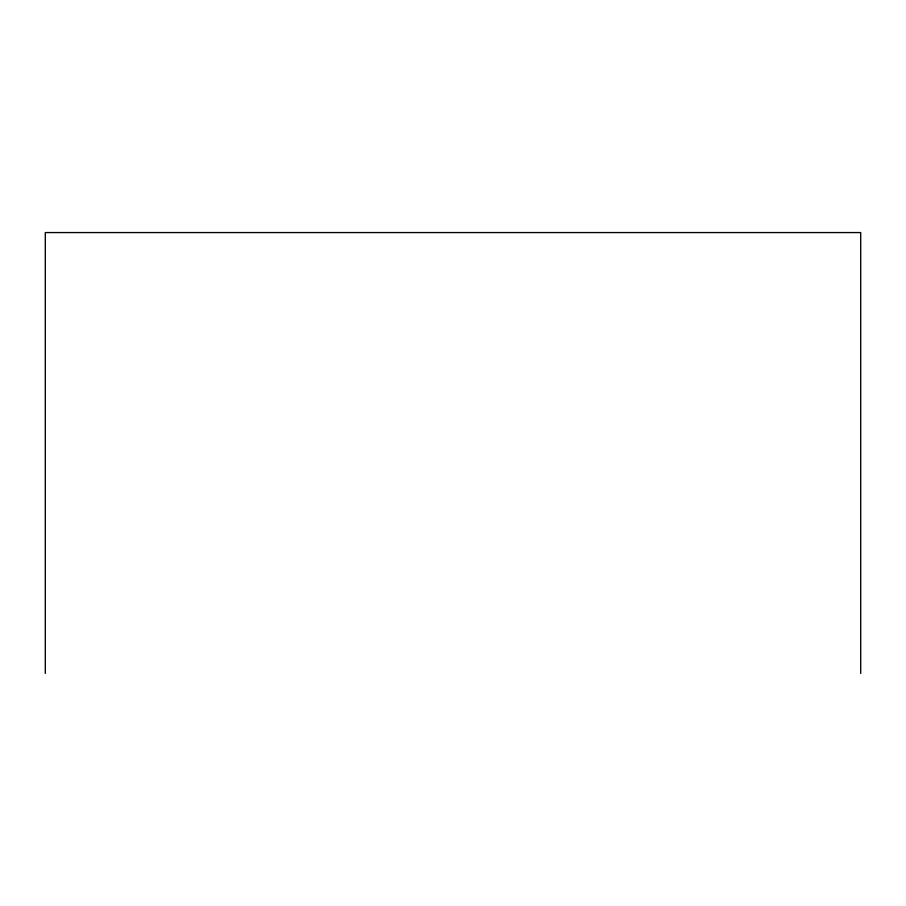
<?xml version="1.0" encoding="UTF-8"?>
<svg xmlns="http://www.w3.org/2000/svg" width="906" height="906" viewBox="0 0 906 906"><rect width="100%" height="100%" fill="white"/><g stroke="black" fill="none" stroke-linecap="round" stroke-linejoin="round"><path stroke-width="1.36" d="M860.7 673.43L860.7 232.57L45.3 232.57L45.3 673.43"/></g></svg>
